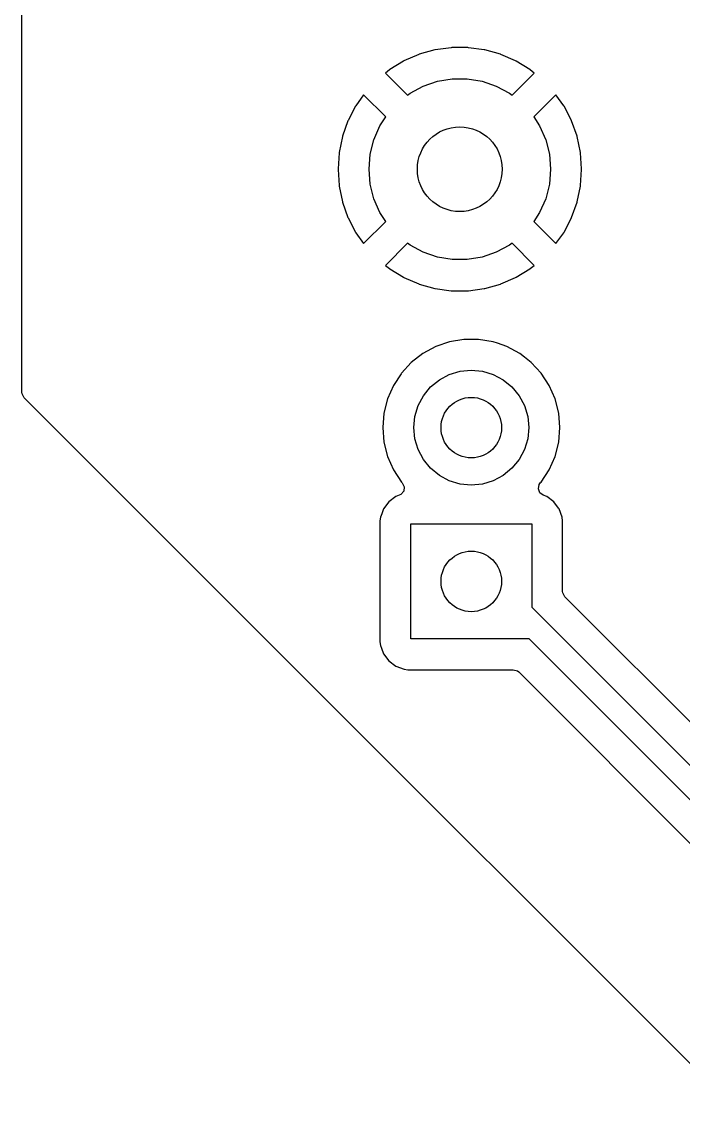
# Model space of a CAD drawing. Extents: x 4.53 to 6.71, y -5.98 to -2.05.
# Drawn here: x 4.531 to 4.961, y -5.765 to -5.051 of the extents above; entities that cross this region are included whole.
import ezdxf

# ---------------------------------------------------------------- set-up
doc = ezdxf.new("R2010")
doc.units = 0
doc.header["$MEASUREMENT"] = 0
doc.layers.add('BLACK', color=7, linetype='CONTINUOUS')

msp = doc.modelspace()

# ---------------------------------------------------------------- linework, layer by layer
at = {"layer": 'BLACK', "linetype": 'CONTINUOUS'}
for p, q in [((4.53053, -5.14702), (4.53053, -4.76326)), ((4.78866, -5.07225), (4.77905, -5.07643)), ((4.78898, -5.07214), (4.78866, -5.07225)), ((4.79907, -5.06931), (4.78898, -5.07214)), ((4.7994, -5.06924), (4.79907, -5.06931)), ((4.80978, -5.06782), (4.7994, -5.06924)), ((4.81012, -5.0678), (4.80978, -5.06782)), ((4.82059, -5.0678), (4.81012, -5.0678)), ((4.82093, -5.06782), (4.82059, -5.0678)), ((4.83131, -5.06924), (4.82093, -5.06782)), ((4.83164, -5.06931), (4.83131, -5.06924)), ((4.84173, -5.07214), (4.83164, -5.06931)), ((4.84205, -5.07225), (4.84173, -5.07214)), ((4.85165, -5.07643), (4.84205, -5.07225)), ((4.77875, -5.07658), (4.7698, -5.08203)), ((4.77905, -5.07643), (4.77875, -5.07658)), ((4.85195, -5.07658), (4.85165, -5.07643)), ((4.86091, -5.08203), (4.85195, -5.07658)), ((4.76953, -5.08222), (4.76696, -5.08431)), ((4.76696, -5.08431), (4.76696, -5.08431)), ((4.76696, -5.08431), (4.78137, -5.09872)), ((4.7698, -5.08203), (4.76953, -5.08222)), ((4.84934, -5.09872), (4.86375, -5.08431)), ((4.86118, -5.08222), (4.86091, -5.08203)), ((4.86375, -5.08431), (4.86118, -5.08222)), ((4.86375, -5.08431), (4.86375, -5.08431)), ((4.78305, -5.09741), (4.79163, -5.09277)), ((4.79163, -5.09277), (4.80086, -5.0896)), ((4.80086, -5.0896), (4.81048, -5.088)), ((4.81048, -5.088), (4.82023, -5.088)), ((4.82023, -5.088), (4.82985, -5.0896)), ((4.82985, -5.0896), (4.83908, -5.09277)), ((4.83908, -5.09277), (4.84765, -5.09741)), ((4.75278, -5.09842), (4.74775, -5.10554)), ((4.76725, -5.11288), (4.75278, -5.09842)), ((4.78137, -5.09872), (4.78305, -5.09741)), ((4.84765, -5.09741), (4.84934, -5.09872)), ((4.87793, -5.09842), (4.86346, -5.11288)), ((4.88296, -5.10554), (4.87793, -5.09842)), ((4.74757, -5.10583), (4.74275, -5.11513)), ((4.74775, -5.10554), (4.74757, -5.10583)), ((4.88314, -5.10583), (4.88296, -5.10554)), ((4.88796, -5.11513), (4.88314, -5.10583)), ((4.74262, -5.11544), (4.73911, -5.12531)), ((4.74275, -5.11513), (4.74262, -5.11544)), ((4.76342, -5.11874), (4.76725, -5.11288)), ((4.86346, -5.11288), (4.86729, -5.11874)), ((4.88809, -5.11544), (4.88796, -5.11513)), ((4.8916, -5.12531), (4.88809, -5.11544)), ((4.7595, -5.12768), (4.76342, -5.11874)), ((4.86729, -5.11874), (4.87121, -5.12768)), ((4.73902, -5.12564), (4.73689, -5.13589)), ((4.73911, -5.12531), (4.73902, -5.12564)), ((4.7571, -5.13713), (4.7595, -5.12768)), ((4.87121, -5.12768), (4.8736, -5.13713)), ((4.89169, -5.12564), (4.8916, -5.12531)), ((4.89382, -5.13589), (4.89169, -5.12564)), ((4.73684, -5.13623), (4.73613, -5.14668)), ((4.73689, -5.13589), (4.73684, -5.13623)), ((4.7563, -5.14685), (4.7571, -5.13713)), ((4.8736, -5.13713), (4.87441, -5.14685)), ((4.89387, -5.13623), (4.89382, -5.13589)), ((4.89458, -5.14668), (4.89387, -5.13623)), ((4.53053, -5.29199), (4.53053, -5.14702)), ((4.73613, -5.14668), (4.73613, -5.14702)), ((4.73613, -5.14702), (4.73684, -5.15747)), ((4.7571, -5.15657), (4.7563, -5.14685)), ((4.87441, -5.14685), (4.8736, -5.15657)), ((4.89387, -5.15747), (4.89458, -5.14702)), ((4.89458, -5.14685), (4.89458, -5.14668)), ((4.89458, -5.14702), (4.89458, -5.14685)), ((4.73684, -5.15747), (4.73689, -5.15781)), ((4.73689, -5.15781), (4.73902, -5.16806)), ((4.7595, -5.16603), (4.7571, -5.15657)), ((4.8736, -5.15657), (4.87121, -5.16603)), ((4.89169, -5.16806), (4.89382, -5.15781)), ((4.89382, -5.15781), (4.89387, -5.15747)), ((4.76342, -5.17496), (4.7595, -5.16603)), ((4.87121, -5.16603), (4.86729, -5.17496)), ((4.73902, -5.16806), (4.73911, -5.16839)), ((4.73911, -5.16839), (4.74262, -5.17826)), ((4.88809, -5.17826), (4.8916, -5.16839)), ((4.8916, -5.16839), (4.89169, -5.16806)), ((4.74262, -5.17826), (4.74275, -5.17857)), ((4.74275, -5.17857), (4.74757, -5.18787)), ((4.76725, -5.18082), (4.76342, -5.17496)), ((4.86729, -5.17496), (4.86346, -5.18082)), ((4.88314, -5.18787), (4.88796, -5.17857)), ((4.88796, -5.17857), (4.88809, -5.17826)), ((4.75278, -5.19529), (4.76725, -5.18082)), ((4.86346, -5.18082), (4.87793, -5.19529)), ((4.74757, -5.18787), (4.74775, -5.18816)), ((4.74775, -5.18816), (4.75278, -5.19529)), ((4.87793, -5.19529), (4.88296, -5.18816)), ((4.88296, -5.18816), (4.88314, -5.18787)), ((4.75278, -5.19529), (4.75278, -5.19529)), ((4.78137, -5.19498), (4.76696, -5.20939)), ((4.78305, -5.19629), (4.78137, -5.19498)), ((4.79163, -5.20093), (4.78305, -5.19629)), ((4.80086, -5.2041), (4.79163, -5.20093)), ((4.83908, -5.20093), (4.82985, -5.2041)), ((4.84765, -5.19629), (4.83908, -5.20093)), ((4.84934, -5.19498), (4.84765, -5.19629)), ((4.86375, -5.20939), (4.84934, -5.19498)), ((4.81048, -5.2057), (4.80086, -5.2041)), ((4.82023, -5.2057), (4.81048, -5.2057)), ((4.82985, -5.2041), (4.82023, -5.2057)), ((4.76696, -5.20939), (4.76696, -5.20939)), ((4.76696, -5.20939), (4.76953, -5.21148)), ((4.76953, -5.21148), (4.7698, -5.21167)), ((4.7698, -5.21167), (4.77875, -5.21712)), ((4.85195, -5.21712), (4.86091, -5.21167)), ((4.86091, -5.21167), (4.86118, -5.21148)), ((4.86118, -5.21148), (4.86375, -5.20939)), ((4.86375, -5.20939), (4.86375, -5.20939)), ((4.77875, -5.21712), (4.77905, -5.21727)), ((4.77905, -5.21727), (4.78866, -5.22145)), ((4.78866, -5.22145), (4.78898, -5.22156)), ((4.78898, -5.22156), (4.79907, -5.22439)), ((4.83164, -5.22439), (4.84173, -5.22156)), ((4.84173, -5.22156), (4.84205, -5.22145)), ((4.84205, -5.22145), (4.85165, -5.21727)), ((4.85165, -5.21727), (4.85195, -5.21712)), ((4.79907, -5.22439), (4.7994, -5.22446)), ((4.7994, -5.22446), (4.80978, -5.22588)), ((4.80978, -5.22588), (4.81012, -5.22591)), ((4.81012, -5.22591), (4.82059, -5.22591)), ((4.82059, -5.22591), (4.82093, -5.22588)), ((4.82093, -5.22588), (4.83131, -5.22446)), ((4.83131, -5.22446), (4.83164, -5.22439)), ((4.80869, -5.25911), (4.79969, -5.2622)), ((4.81808, -5.25754), (4.80869, -5.25911)), ((4.80869, -5.25911), (4.80869, -5.25911)), ((4.80869, -5.25911), (4.80869, -5.25911)), ((4.82759, -5.25754), (4.81808, -5.25754)), ((4.83698, -5.25911), (4.82759, -5.25754)), ((4.83989, -5.2601), (4.83698, -5.25911)), ((4.79969, -5.2622), (4.79132, -5.26672)), ((4.84598, -5.2622), (4.83989, -5.2601)), ((4.85435, -5.26672), (4.84598, -5.2622)), ((4.78381, -5.27257), (4.77737, -5.27957)), ((4.79132, -5.26672), (4.78381, -5.27257)), ((4.85735, -5.26906), (4.85435, -5.26672)), ((4.86186, -5.27257), (4.85735, -5.26906)), ((4.8683, -5.27957), (4.86186, -5.27257)), ((4.77711, -5.27996), (4.77216, -5.28754)), ((4.77737, -5.27957), (4.77711, -5.27996)), ((4.77737, -5.27957), (4.77737, -5.27957)), ((4.77737, -5.27957), (4.77737, -5.27957)), ((4.80206, -5.28386), (4.80852, -5.28041)), ((4.80852, -5.28041), (4.81554, -5.27828)), ((4.81554, -5.27828), (4.82283, -5.27756)), ((4.82283, -5.27756), (4.83013, -5.27828)), ((4.83013, -5.27828), (4.83715, -5.28041)), ((4.83715, -5.28041), (4.84361, -5.28386)), ((4.87351, -5.28754), (4.8683, -5.27957)), ((4.77216, -5.28754), (4.76834, -5.29625)), ((4.79639, -5.28851), (4.80206, -5.28386)), ((4.84361, -5.28386), (4.84928, -5.28851)), ((4.87733, -5.29625), (4.87351, -5.28754)), ((4.53064, -5.29304), (4.53053, -5.29199)), ((4.53198, -5.2955), (4.53064, -5.29304)), ((4.78828, -5.30065), (4.79174, -5.29418)), ((4.79174, -5.29418), (4.79639, -5.28851)), ((4.84928, -5.28851), (4.85393, -5.29418)), ((4.85393, -5.29418), (4.85739, -5.30065)), ((4.69076, -5.45428), (4.53198, -5.2955)), ((4.76834, -5.29625), (4.766, -5.30548)), ((4.78615, -5.30766), (4.78828, -5.30065)), ((4.85739, -5.30065), (4.85952, -5.30766)), ((4.87967, -5.30548), (4.87733, -5.29625)), ((4.766, -5.30548), (4.76522, -5.31496)), ((4.766, -5.30548), (4.766, -5.30548)), ((4.78543, -5.31496), (4.78615, -5.30766)), ((4.85952, -5.30766), (4.86024, -5.31496)), ((4.88045, -5.31496), (4.87967, -5.30548)), ((4.76522, -5.31496), (4.766, -5.32444)), ((4.78615, -5.32226), (4.78543, -5.31496)), ((4.86024, -5.31496), (4.85952, -5.32226)), ((4.87967, -5.32444), (4.88045, -5.31496)), ((4.78828, -5.32927), (4.78615, -5.32226)), ((4.85952, -5.32226), (4.85739, -5.32927)), ((4.766, -5.32444), (4.766, -5.32444)), ((4.766, -5.32444), (4.766, -5.32444)), ((4.766, -5.32444), (4.76834, -5.33367)), ((4.79174, -5.33574), (4.78828, -5.32927)), ((4.85739, -5.32927), (4.85393, -5.33574)), ((4.87733, -5.33367), (4.87967, -5.32444)), ((4.76834, -5.33367), (4.77216, -5.34238)), ((4.79639, -5.34141), (4.79174, -5.33574)), ((4.85393, -5.33574), (4.84928, -5.34141)), ((4.87351, -5.34238), (4.87733, -5.33367)), ((4.77216, -5.34238), (4.77216, -5.34238)), ((4.77216, -5.34238), (4.77737, -5.35035)), ((4.80206, -5.34606), (4.79639, -5.34141)), ((4.84928, -5.34141), (4.84361, -5.34606)), ((4.8683, -5.35035), (4.87351, -5.34238)), ((4.77737, -5.35035), (4.77793, -5.35096)), ((4.77793, -5.35096), (4.77917, -5.35347)), ((4.80852, -5.34952), (4.80206, -5.34606)), ((4.81554, -5.35164), (4.80852, -5.34952)), ((4.82283, -5.35236), (4.81554, -5.35164)), ((4.83013, -5.35164), (4.82283, -5.35236)), ((4.83715, -5.34952), (4.83013, -5.35164)), ((4.84361, -5.34606), (4.83715, -5.34952)), ((4.86703, -5.35195), (4.86774, -5.35096)), ((4.86774, -5.35096), (4.8683, -5.35035)), ((4.77601, -5.35897), (4.77377, -5.35981)), ((4.77709, -5.35841), (4.77601, -5.35897)), ((4.77885, -5.35625), (4.77709, -5.35841)), ((4.77917, -5.35347), (4.77885, -5.35625)), ((4.86644, -5.35468), (4.86703, -5.35195)), ((4.86742, -5.3573), (4.86644, -5.35468)), ((4.86966, -5.35897), (4.86742, -5.3573)), ((4.8719, -5.35981), (4.86966, -5.35897)), ((4.76916, -5.36326), (4.76571, -5.36787)), ((4.77377, -5.35981), (4.76916, -5.36326)), ((4.87651, -5.36326), (4.8719, -5.35981)), ((4.87948, -5.36724), (4.87651, -5.36326)), ((4.7637, -5.37326), (4.76344, -5.37564)), ((4.76453, -5.37103), (4.7637, -5.37326)), ((4.76571, -5.36787), (4.76453, -5.37103)), ((4.87996, -5.36787), (4.87948, -5.36724)), ((4.88197, -5.37326), (4.87996, -5.36787)), ((4.88222, -5.37564), (4.88197, -5.37326)), ((4.76344, -5.37564), (4.76344, -5.45428)), ((4.78346, -5.45236), (4.78346, -5.37756)), ((4.78346, -5.37756), (4.8622, -5.37756)), ((4.8622, -5.37756), (4.8622, -5.43178)), ((4.88222, -5.4013), (4.88222, -5.37564)), ((4.88222, -5.42143), (4.88222, -5.4013)), ((4.88234, -5.42249), (4.88222, -5.42143)), ((4.88368, -5.42494), (4.88234, -5.42249)), ((5.00801, -5.54927), (4.88368, -5.42494)), ((4.8622, -5.43178), (4.99575, -5.56532)), ((5.00116, -5.76467), (4.69076, -5.45428)), ((4.76344, -5.45428), (4.7637, -5.45666)), ((4.7637, -5.45666), (4.76432, -5.45831)), ((4.76432, -5.45831), (4.76571, -5.46206)), ((4.86052, -5.45236), (4.78346, -5.45236)), ((4.98461, -5.57645), (4.86052, -5.45236)), ((4.76571, -5.46206), (4.76916, -5.46666)), ((4.76916, -5.46666), (4.77377, -5.47011)), ((4.77377, -5.47011), (4.77377, -5.47011)), ((4.77377, -5.47011), (4.77377, -5.47011)), ((4.77377, -5.47011), (4.77917, -5.47213)), ((4.77917, -5.47213), (4.78155, -5.47238)), ((4.78155, -5.47238), (4.85017, -5.47238)), ((4.85017, -5.47238), (4.85285, -5.47317)), ((4.85285, -5.47317), (4.85368, -5.47383)), ((4.85368, -5.47383), (4.97177, -5.59193))]:
    msp.add_line(p, q, dxfattribs=at)
at = {"layer": 'BLACK'}
for centre, radius in [((4.81535, -5.14685), 0.02756), ((4.82283, -5.31496), 0.0197), ((4.82283, -5.41496), 0.0197)]:
    msp.add_circle(centre, radius, dxfattribs=at)

doc.saveas('drawing.dxf')
